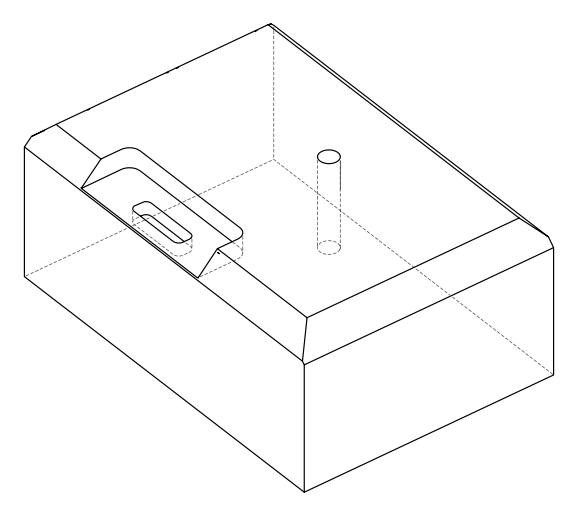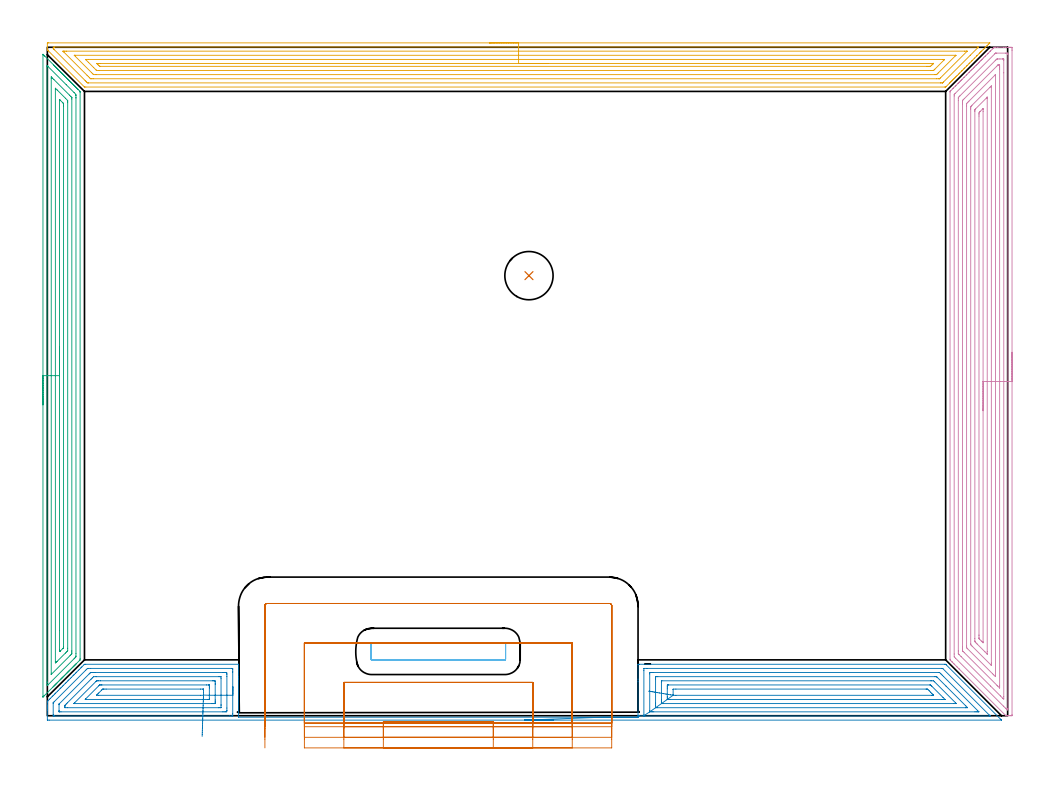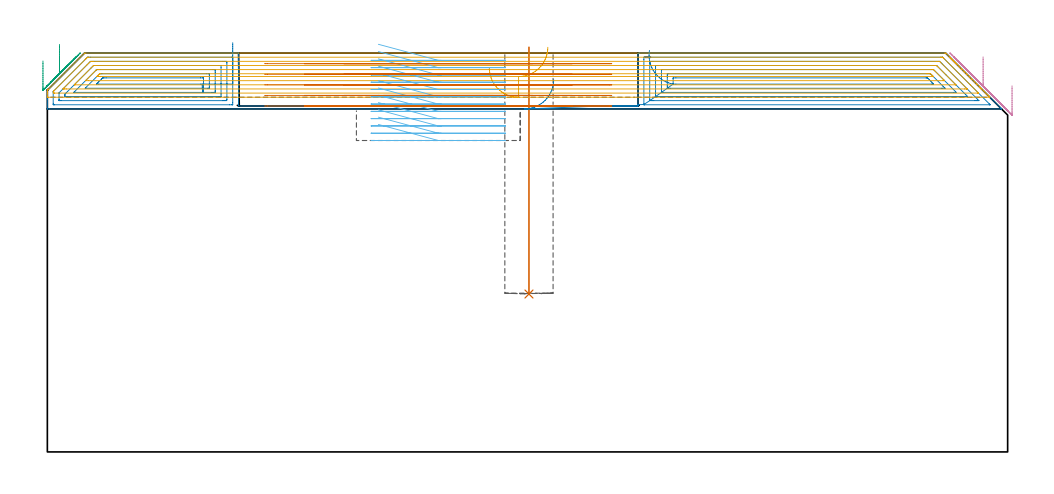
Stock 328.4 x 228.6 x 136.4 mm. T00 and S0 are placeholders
(PLAN: 7 operations, 3 tool changes, 60.9 min)
(1 INDEXABLE_INSERT_DRILL_BLIND_HOLE_FROM_SOLID | STEP1POCKET | NXT0302_004 | 0.34 min | 17553 mm3)
(2 AREA_MILL | FG_CHAMFER_SURFACE | UGT0205_001 | 11.82 min | 54085 mm3)
(3 AREA_MILL_1 | FG_CHAMFER_SURFACE_1 | UGT0205_001 | 8.54 min | 17227 mm3)
(4 AREA_MILL_2 | FG_CHAMFER_SURFACE_2 | UGT0205_001 | 14.05 min | 48790 mm3)
(5 AREA_MILL_3 | FG_CHAMFER_SURFACE_3 | UGT0205_001 | 15.09 min | 34737 mm3)
(6 MILL_RECTANGULAR_POCKET | POCKET_RECTANGULAR_STRAIGHT | NXT0201_013 | Follow Part, ap 2.5, ae 75% | 3.55 min | 25792 mm3)
(7 MILL_SLOT | SLOT_PARTIAL_RECTANGULAR | UGT0201_100 | Follow Part, ap 4.5, ae 75% | 7.52 min | 81689 mm3)
(TOOL NXT0302_004 | Index. Insert Drill 16.5mm [880-D1650L20-05] | D16.5 PA176 FL83 Z2)
(TOOL UGT0205_001 | Chamfer Mill 20 x 3 x 45 deg. | D20 FL50 Z2)
(TOOL NXT0201_013 | ENDMILL 10mm | D10 FL30 Z4)
(TOOL UGT0201_100 | End Mill 18 mm | D18 FL22 Z2)
(OP 1 INDEXABLE_INSERT_DRILL_BLIND_HOLE_FROM_SOLID)
G17 G21 G94 G90
T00 M6
G54
G17 G0 G90 X164.7 Y150.5 S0 M3
G43 Z146.4 H1
G94 G81 G98 Z54. F250. R138.4
G80
M5
M2
(OP 2 AREA_MILL)
G17 G21 G94 G90
T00 M6
G54
G17 G0 G90 X173.15 Y-1.5 S1061 M3
G43 Z146.4 H0
Z127.3
G94 G1 X173.112 Z126.428 F250.
X172.998 Z125.564
X172.809 Z124.712
X172.547 Z123.88
X172.213 Z123.074
X171.81 Z122.3
X171.342 Z121.564
X170.81 Z120.872
X170.221 Z120.229
X169.578 Z119.64
X168.886 Z119.108
X168.15 Z118.64
X167.376 Z118.237
X166.57 Z117.903
X165.738 Z117.641
X164.886 Z117.452
X164.022 Z117.338
X163.15 Z117.3
X0.614
X0.002 Y-1.497
X0.001 Y-1.496 Z117.301
X0. Y1.797 Z120.591
Y2.356 Z121.152
Y2.69 Z121.486
Y3.249 Z122.045
Y3.584 Z122.378
X0.001 Y4.59 Z123.389
X0.01 Y4.902 Z123.701
X0.029 Y4.924 Z123.722
X0.167 Y5.068 Z123.867
X0.766 Y5.668 Z124.463
X1.06 Y5.96 Z124.76
X1.659 Y6.561 Z125.356
X1.953 Y6.853 Z125.653
X2.552 Y7.454 Z126.25
X2.847 Y7.746 Z126.546
X3.446 Y8.348 Z127.143
X3.74 Y8.64 Z127.439
X4.339 Y9.241 Z128.036
X4.633 Y9.533 Z128.333
X5.232 Y10.134 Z128.93
X5.526 Y10.426 Z129.226
X6.125 Y11.028 Z129.823
X6.419 Y11.319 Z130.119
X7.019 Y11.921 Z130.716
X7.312 Y12.212 Z131.012
X7.912 Y12.814 Z131.609
X8.205 Y13.105 Z131.905
X8.805 Y13.707 Z132.503
X9.098 Y13.998 Z132.798
X9.698 Y14.601 Z133.396
X9.991 Y14.891 Z133.691
X10.592 Y15.494 Z134.289
X10.884 Y15.784 Z134.584
X11.485 Y16.387 Z135.182
X11.777 Y16.677 Z135.477
X12.558 Y17.458 Z136.256
X12.705 Y17.599 Z136.386
X13.117 Y17.6 Z136.4
X65.361
X65.39 Y17.595 Z136.391
X65.394 Y17.587 Z136.384
X65.4 Y17.49 Z136.289
Y13.33 Z132.129
Y12.516 Z131.31
X65.399 Y-0.232 Z118.563
X65.398 Y-0.264 Z118.533
X65.399 Y-0.267
X65.4 Y-0.5 Z118.3
X202.
X202.001 Y-0.243 Z118.557
Y-0.237 Z118.558
X202. Y11.623 Z130.416
Y12.512 Z131.312
Y17.43 Z136.23
X202.01 Y17.593 Z136.393
X202.444 Y17.6 Z136.4
X306.932
X307.206 Y17.594 Z136.392
X307.328 Y17.473 Z136.272
X307.37 Y17.43 Z136.229
X325.984 Y-1.183 Z117.616
X326.131 Y-1.329 Z117.467
X326.281 Y-1.484 Z117.314
X326.283 Y-1.494 Z117.304
X326.281 Y-1.499 Z117.299
X163.15 Y-1.5 Z117.3
X190.195 Y-0.5 Z118.3
X202.
Y-0.244 Z118.556
X202.001 Y-0.24 Z118.557
Y-0.238
X202. Y-0.212 Z118.583
Y-0.061 Z118.734
X202.335 Y-0.051 Z118.748
X202.338 Y-0.049 Z118.749
X202.339 Y-0.051
X204.003 Y0.01 Z118.81
X204. Y0.241 Z119.041
Y15.427 Z134.227
X204.004 Y16.09 Z134.89
X204.006 Y16.147 Z134.947
X204.009 Y16.171 Z134.971
X204.04 Y16.179 Z134.979
X204.137 Y16.183 Z134.983
X204.231 Y16.184 Z134.984
X205.028 Y16.186 Z134.986
X305.943 Y16.185 Z134.985
X306.039 Y16.184 Z134.984
X306.134 Y16.181 Z134.981
X306.158 Y16.179 Z134.979
X306.172 Y16.169 Z134.969
X306.203 Y16.144 Z134.944
X306.26 Y16.09 Z134.89
X322.114 Y0.235 Z119.035
X322.334 Y0.01 Z118.81
X322.406 Y-0.068 Z118.732
X322.41 Y-0.079 Z118.721
X322.37 Y-0.082 Z118.718
X322.306 Y-0.084 Z118.716
X322.21 Y-0.086 Z118.714
X322.114
X204.231
X204.134 Y-0.085 Z118.715
X204.071 Y-0.083 Z118.717
X204.022 Y-0.079 Z118.721
X204.009 Y-0.075 Z118.725
X204.007 Y-0.066 Z118.734
X204.003 Y0.01 Z118.81
X206.017 Y1.336 Z120.136
X206.001 Y1.797 Z120.597
X206. Y1.813 Z120.613
Y14.319 Z133.119
X206.017 Y14.764 Z133.564
X206.444 Y14.768 Z133.568
X206.91 Y14.771 Z133.571
X207.335
X304.912
X305.029 Y14.77 Z133.57
X305.087 Y14.767 Z133.567
X305.113 Y14.765 Z133.565
X305.146 Y14.746 Z133.546
X305.595 Y14.303 Z133.103
X306.039 Y13.862 Z132.662
X306.491 Y13.41 Z132.21
X318.103 Y1.797 Z120.597
X318.542 Y1.354 Z120.154
X318.553 Y1.335 Z120.135
X318.542 Y1.334 Z120.134
X318.115 Y1.33 Z120.13
X317.649 Y1.329 Z120.129
X317.224 Y1.328 Z120.128
X207.378 Y1.329 Z120.129
X206.91
X206.482 Y1.331 Z120.131
X206.017 Y1.336 Z120.136
X208.021 Y2.749 Z121.549
X208.01 Y2.789 Z121.589
X208.004 Y2.892 Z121.692
X208.001 Y3.584 Z122.384
X208. Y4.28 Z123.08
Y12.516 Z131.316
X208.004 Y13.208 Z132.008
X208.01 Y13.311 Z132.111
X208.021 Y13.351 Z132.151
X208.066 Y13.352 Z132.152
X208.276 Y13.355 Z132.155
X208.696 Y13.357 Z132.157
X208.748
X303.412
X303.832 Y13.354 Z132.154
X304.042 Y13.351 Z132.151
X304.09 Y13.349 Z132.149
X304.151 Y13.294 Z132.094
X304.253 Y13.197 Z131.997
X307.326 Y10.125 Z128.925
X314.076 Y3.375 Z122.175
X314.609 Y2.834 Z121.634
X314.666 Y2.773 Z121.573
X314.683 Y2.749 Z121.549
X314.65 Y2.748 Z121.548
X314.459 Y2.745 Z121.545
X314.076 Y2.743 Z121.543
X314.024
X208.696
X208.276 Y2.745 Z121.545
X208.021 Y2.749 Z121.549
X210.022 Y4.164 Z122.964
X210.01 Y4.189 Z122.989
X210.005 Y4.316 Z123.116
X210.003 Y4.477 Z123.277
X210. Y4.959 Z123.759
Y5.37 Z124.17
X210.001 Y11.623 Z130.423
X210.003 Y11.864 Z130.664
X210.007 Y11.924 Z130.724
X210.01 Y11.934 Z130.734
X210.019 Y11.937 Z130.737
X210.056 Y11.94 Z130.74
X210.163 Y11.942 Z130.742
X302.148
X302.467 Y11.94 Z130.74
X303.047 Y11.936 Z130.736
X303.36 Y11.642 Z130.442
X303.379 Y11.623 Z130.423
X310.524 Y4.477 Z123.277
X310.817 Y4.164 Z122.964
X310.504 Y4.161 Z122.961
X309.93 Y4.158 Z122.958
X210.482 Y4.157 Z122.957
X210.162 Y4.159 Z122.959
X210.022 Y4.164 Z122.964
X212.012 Y5.578 Z124.378
X212.008 Y5.594 Z124.394
X212.002 Y5.636 Z124.436
X212. Y6.263 Z125.063
Y6.532 Z125.332
Y9.211 Z128.011
X212.001 Y9.837 Z128.637
X212.002 Y10.103 Z128.903
X212.01 Y10.373 Z129.173
X212.018 Y10.522 Z129.322
X212.095 Y10.524 Z129.324
X212.268 Y10.527 Z129.327
X212.469 Y10.528 Z129.328
X301.775 Y10.529 Z129.329
X301.948 Y10.527 Z129.327
X301.99 Y10.525 Z129.325
X302.008 Y10.522 Z129.322
X302.044 Y10.496 Z129.296
X302.213 Y10.333 Z129.133
X302.467 Y10.085 Z128.885
X306.289 Y6.263 Z125.063
X306.932 Y5.618 Z124.418
X306.959 Y5.586 Z124.386
X306.964 Y5.578 Z124.378
X306.932 Y5.577 Z124.377
X306.729 Y5.573 Z124.373
X306.039 Y5.571 Z124.371
X305.838
X212.96
X212.268 Y5.573 Z124.373
X212.063 Y5.575 Z124.375
X212.012 Y5.578 Z124.378
X214.01 Y7. Z125.8
X214.003 Y7.103 Z125.903
X214.001 Y7.157 Z125.957
Y8.943 Z127.743
X214.002 Y8.996 Z127.796
X214.01 Y9.051 Z127.851
X214.02 Y9.108 Z127.908
X214.947 Y9.114 Z127.914
X300.51
X300.681 Y9.113 Z127.913
X300.852 Y9.11 Z127.91
X300.962 Y9.108 Z127.908
X301.032 Y9.058 Z127.858
X301.153 Y8.943 Z127.743
X301.574 Y8.528 Z127.328
X302.053 Y8.05 Z126.85
X302.467 Y7.635 Z126.435
X302.939 Y7.157 Z125.957
X303.088 Y7.003 Z125.803
X302.809 Y6.992 Z125.792
X302.636 Y6.987 Z125.787
X302.467 Y6.986 Z125.786
X214.947
X214.221 Y6.989 Z125.789
X214.054 Y6.992 Z125.792
X214.01 Y7. Z125.8
X213.168 Y7.142 Z125.981
X212.345 Y7.281 Z126.235
X211.548 Y7.416 Z126.561
X210.781 Y7.545 Z126.957
X210.051 Y7.669 Z127.419
X209.364 Y7.785 Z127.943
X208.724 Y7.893 Z128.526
X208.137 Y7.992 Z129.164
X207.607 Y8.082 Z129.851
X207.138 Y8.161 Z130.582
X206.734 Y8.229 Z131.352
X206.397 Y8.286 Z132.155
X206.131 Y8.331 Z132.985
X205.936 Y8.364 Z133.835
X205.816 Y8.384 Z134.698
X205.77 Y8.392 Z135.57
X205.8 Y8.387 Z136.441
X205.904 Y8.37 Z137.307
G0 Z146.4
X63.4 Y7.
Z139.942
G1 Y7.59 Z139.299
Y8.121 Z138.607
Y8.589 Z137.871
Y8.992 Z137.097
Y9.326 Z136.291
Y9.588 Z135.459
Y9.777 Z134.608
Y9.891 Z133.743
Y9.929 Z132.871
Y9.891 Z132.
Y9.777 Z131.135
Y9.588 Z130.283
Y9.326 Z129.451
Y8.992 Z128.645
Y8.589 Z127.871
Y8.121 Z127.135
Y7.59 Z126.443
Y7. Z125.8
X63.399 Y0.632 Z119.432
X63.392 Y0.01 Z118.81
X63.39 Y-0.056 Z118.744
X63.377 Y-0.079 Z118.721
X63.32 Y-0.082 Z118.718
X63.223 Y-0.085 Z118.715
X63.128
X62.331 Y-0.086 Z118.714
X2.4 Y-0.085 Z118.715
X2.304 Y-0.084 Z118.716
X2.112 Y-0.079 Z118.721
X2.009 Y-0.075 Z118.725
X2.006 Y-0.046 Z118.754
X2.004 Y0.01 Z118.81
X2. Y0.41 Z119.21
X2.001 Y4.23 Z123.03
X2.003 Y4.354 Z123.154
X2.006 Y4.415 Z123.215
X2.01 Y4.444 Z123.244
X2.038 Y4.477 Z123.277
X2.215 Y4.662 Z123.462
X2.4 Y4.85 Z123.65
X13.117 Y15.567 Z134.367
X13.379 Y15.827 Z134.627
X13.646 Y16.09 Z134.89
X13.72 Y16.159 Z134.959
X13.757 Y16.179 Z134.979
X13.818 Y16.182 Z134.982
X13.915 Y16.185 Z134.985
X14.01
X14.807 Y16.186 Z134.986
X63.032 Y16.185 Z134.985
X63.128 Y16.184 Z134.984
X63.224 Y16.181 Z134.981
X63.39 Y16.174 Z134.974
X63.393 Y16.09 Z134.89
X63.398 Y15.819 Z134.619
X63.4 Y15.196 Z133.996
Y14.924 Z133.724
Y7. Z125.8
X61.4
Y2.632 Z121.432
X61.397 Y1.797 Z120.597
X61.395 Y1.744 Z120.544
X61.342 Y1.336 Z120.136
X60.914 Y1.332 Z120.132
X60.449 Y1.329 Z120.129
X60.024
X4.654
X4.186 Y1.331 Z120.131
X4.031 Y1.334 Z120.134
X4.013 Y1.335 Z120.135
X4.008 Y1.388 Z120.188
X4.003 Y1.487 Z120.287
X4.001 Y1.611 Z120.411
X4. Y1.797 Z120.597
X4.001 Y3.768 Z122.568
X4.009 Y3.955 Z122.755
X4.012 Y4.001 Z122.801
X4.027 Y4.02 Z122.82
X4.068 Y4.065 Z122.865
X4.186 Y4.187 Z122.987
X14.303 Y14.303 Z133.103
X14.606 Y14.6 Z133.4
X14.71 Y14.699 Z133.499
X14.79 Y14.765 Z133.565
X14.903 Y14.766 Z133.566
X15.329 Y14.77 Z133.57
X15.796 Y14.771 Z133.571
X16.221
X59.98
X60.449
X60.876 Y14.769 Z133.569
X61.342 Y14.764 Z133.564
X61.393 Y14.303 Z133.103
X61.398 Y14.247 Z133.047
X61.4 Y13.41 Z132.21
Y7. Z125.8
X59.4
Y3.739 Z122.539
X59.399 Y3.584 Z122.384
X59.394 Y2.851 Z121.651
X59.388 Y2.75 Z121.55
X59.293 Y2.747 Z121.547
X59.083 Y2.745 Z121.545
X58.662 Y2.743 Z121.543
X58.61
X6.813
X6.024 Y2.75 Z121.55
X6.01 Y2.752 Z121.552
X6.007 Y2.772 Z121.572
X6.003 Y2.824 Z121.624
X6.001 Y2.929 Z121.729
X6.003 Y3.138 Z121.938
X6.008 Y3.547 Z122.347
X6.041 Y3.584 Z122.384
X6.45 Y3.999 Z122.799
X6.865 Y4.417 Z123.217
X6.895 Y4.447 Z123.247
X14.965 Y12.516 Z131.316
X15.382 Y12.93 Z131.73
X15.796 Y13.34 Z132.14
X15.854 Y13.351 Z132.151
X16.689 Y13.357 Z132.157
X16.741
X58.715
X59.102 Y13.355 Z132.155
X59.295 Y13.353 Z132.153
X59.383 Y13.35 Z132.15
X59.39 Y13.286 Z132.086
X59.399 Y12.673 Z131.473
X59.4 Y7. Z125.8
X57.4
Y5.37 Z124.17
X57.399 Y4.847 Z123.647
X57.395 Y4.477 Z123.277
X57.39 Y4.216 Z123.016
X57.379 Y4.164 Z122.964
X57.303 Y4.161 Z122.961
X57.195 Y4.158 Z122.958
X56.876 Y4.157 Z122.957
X56.303
X9.225
X9.133 Y4.158 Z122.958
X9.079 Y4.161 Z122.961
X9.075 Y4.162 Z122.962
X9.081 Y4.171 Z122.971
X9.125 Y4.221 Z123.021
X9.291 Y4.392 Z123.192
X9.375 Y4.477 Z123.277
X16.605 Y11.707 Z130.507
X16.689 Y11.788 Z130.588
X16.839 Y11.929 Z130.729
X16.976 Y11.936 Z130.736
X17.265 Y11.94 Z130.74
X17.582 Y11.942 Z130.742
X18.155 Y11.943 Z130.743
X56.557 Y11.942 Z130.742
X56.876 Y11.94 Z130.74
X57.196 Y11.936 Z130.736
X57.39 Y11.931 Z130.731
X57.394 Y11.798 Z130.598
X57.397 Y11.623 Z130.423
X57.4 Y11.1 Z129.9
Y10.73 Z129.53
Y7. Z125.8
X55.4
X55.398 Y5.956 Z124.756
X55.39 Y5.644 Z124.444
X55.384 Y5.578 Z124.378
X55.349 Y5.576 Z124.376
X55.263 Y5.573 Z124.373
X55.09 Y5.572 Z124.372
X54.889 Y5.571 Z124.371
X13.117 Y5.572 Z124.372
X13.058
X12.992 Y5.575 Z124.375
X12.947 Y5.577 Z124.377
X12.975 Y5.615 Z124.415
X13.043 Y5.694 Z124.494
X13.058 Y5.709 Z124.509
X17.582 Y10.233 Z129.033
X17.834 Y10.477 Z129.277
X17.878 Y10.518 Z129.318
X17.957 Y10.522 Z129.322
X18.129 Y10.525 Z129.325
X18.475 Y10.528 Z129.328
X18.676 Y10.529 Z129.329
X54.398
X55.09 Y10.527 Z129.327
X55.295 Y10.525 Z129.325
X55.379 Y10.522 Z129.322
X55.39 Y10.495 Z129.295
X55.396 Y10.424 Z129.224
X55.399 Y9.837 Z128.637
X55.4 Y9.527 Z128.327
Y7. Z125.8
X53.393 Y7.068 Z125.868
X53.381 Y6.992 Z125.792
X52.411 Y6.986 Z125.786
X17.582
X16.856 Y6.99 Z125.79
X16.845 Y6.992 Z125.792
X16.827 Y7.018 Z125.818
X16.961 Y7.157 Z125.957
X17.269 Y7.47 Z126.27
X17.582 Y7.785 Z126.585
X18.475 Y8.678 Z127.478
X18.608 Y8.81 Z127.61
X18.743 Y8.943 Z127.743
X18.871 Y9.066 Z127.866
X18.917 Y9.107 Z127.907
X19.026 Y9.11 Z127.91
X19.198 Y9.113 Z127.913
X19.368 Y9.114 Z127.914
X20.09 Y9.115 Z127.915
X52.411
X53.135 Y9.113 Z127.913
X53.304 Y9.11 Z127.91
X53.359 Y9.108 Z127.908
X53.39 Y9.098 Z127.898
X53.394 Y9.039 Z127.839
X53.398 Y8.943 Z127.743
X53.4 Y8.848 Z127.648
Y7.954 Z126.754
X53.396 Y7.157 Z125.957
X53.393 Y7.068 Z125.868
X53.373 Y6.425 Z125.278
X53.35 Y5.733 Z124.747
X53.327 Y4.997 Z124.279
X53.302 Y4.224 Z123.876
X53.276 Y3.418 Z123.543
X53.249 Y2.586 Z123.28
X53.222 Y1.735 Z123.092
X53.194 Y0.87 Z122.978
X53.166 Y-0.001 Z122.94
X53.138 Y-0.872 Z122.979
X53.11 Y-1.736 Z123.093
X53.083 Y-2.587 Z123.282
X53.056 Y-3.419 Z123.544
X53.03 Y-4.224 Z123.878
X53.006 Y-4.998 Z124.281
X52.982 Y-5.733 Z124.75
X52.96 Y-6.425 Z125.282
X52.939 Y-7.067 Z125.871
G0 Z146.4
M5
M2
(OP 3 AREA_MILL_1)
G17 G21 G94 G90
T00 M6
G54
G17 G0 G90 X-1.5 Y106.3 S1061 M3
G43 Z146.4 H0
Z133.7
G94 G1 Y106.338 Z132.828 F250.
Y106.452 Z131.964
Y106.641 Z131.112
Y106.903 Z130.28
Y107.237 Z129.474
Y107.64 Z128.7
Y108.108 Z127.964
Y108.64 Z127.272
Y109.229 Z126.629
Y109.872 Z126.04
Y110.564 Z125.509
Y111.3 Z125.04
Y112.074 Z124.637
Y112.88 Z124.303
Y113.712 Z124.041
Y114.563 Z123.852
Y115.428 Z123.738
Y116.3 Z123.7
Y225.977
X-1.498 Y226.192 Z123.699
X-1.497 Y226.194 Z123.7
X-1.491 Y226.192 Z123.706
X-1.038 Y225.739 Z124.161
X-0.933 Y225.634 Z124.265
X-0.897 Y225.598 Z124.302
X2.033 Y222.669 Z127.23
X2.077 Y222.624 Z127.276
X2.284 Y222.416 Z127.483
X2.329 Y222.372 Z127.526
X2.374 Y222.326 Z127.573
X2.58 Y222.121 Z127.779
X2.626 Y222.076 Z127.823
X2.672 Y222.029 Z127.871
X2.876 Y221.825 Z128.075
X2.922 Y221.779 Z128.119
X2.969 Y221.731 Z128.168
X3.171 Y221.529 Z128.37
X3.219 Y221.482 Z128.416
X3.267 Y221.434 Z128.466
X3.467 Y221.233 Z128.666
X3.515 Y221.186 Z128.712
X3.564 Y221.136 Z128.763
X3.763 Y220.938 Z128.962
X3.812 Y220.889 Z129.009
X3.861 Y220.839 Z129.06
X4.059 Y220.642 Z129.258
X4.109 Y220.593 Z129.306
X4.159 Y220.542 Z129.358
X4.354 Y220.346 Z129.553
X4.405 Y220.296 Z129.602
X4.456 Y220.244 Z129.655
X4.65 Y220.05 Z129.849
X4.702 Y220. Z129.899
X4.754 Y219.947 Z129.953
X4.946 Y219.755 Z130.145
X4.998 Y219.703 Z130.195
X5.051 Y219.649 Z130.25
X5.241 Y219.459 Z130.44
X5.295 Y219.407 Z130.492
X5.349 Y219.352 Z130.547
X5.537 Y219.163 Z130.736
X5.591 Y219.11 Z130.788
X5.646 Y219.055 Z130.845
X5.833 Y218.868 Z131.032
X5.888 Y218.814 Z131.085
X5.943 Y218.757 Z131.142
X6.129 Y218.572 Z131.328
X6.185 Y218.517 Z131.381
X6.241 Y218.46 Z131.44
X6.424 Y218.276 Z131.623
X6.481 Y218.22 Z131.678
X6.538 Y218.162 Z131.737
X6.72 Y217.98 Z131.919
X6.778 Y217.924 Z131.974
X6.836 Y217.865 Z132.035
X7.016 Y217.685 Z132.215
X7.074 Y217.627 Z132.271
X7.133 Y217.568 Z132.332
X7.312 Y217.389 Z132.511
X7.371 Y217.331 Z132.567
X7.43 Y217.27 Z132.629
X7.607 Y217.093 Z132.806
X7.667 Y217.034 Z132.864
X7.728 Y216.973 Z132.927
X7.903 Y216.798 Z133.102
X7.964 Y216.738 Z133.161
X8.025 Y216.675 Z133.224
X8.199 Y216.502 Z133.398
X8.26 Y216.441 Z133.457
X8.323 Y216.378 Z133.522
X8.494 Y216.206 Z133.693
X8.557 Y216.145 Z133.754
X8.62 Y216.081 Z133.819
X8.79 Y215.91 Z133.989
X8.854 Y215.848 Z134.05
X8.917 Y215.783 Z134.116
X9.086 Y215.615 Z134.285
X9.15 Y215.551 Z134.347
X9.215 Y215.486 Z134.414
X9.382 Y215.319 Z134.581
X9.447 Y215.255 Z134.643
X9.512 Y215.188 Z134.711
X9.677 Y215.023 Z134.876
X9.743 Y214.958 Z134.94
X9.81 Y214.891 Z135.009
X9.973 Y214.727 Z135.172
X10.04 Y214.662 Z135.236
X10.107 Y214.593 Z135.306
X10.269 Y214.432 Z135.468
X10.336 Y214.365 Z135.533
X10.404 Y214.296 Z135.604
X10.565 Y214.136 Z135.764
X10.633 Y214.069 Z135.829
X11.128 Y213.572 Z136.327
X11.194 Y213.504 Z136.392
X11.2 Y213.106 Z136.4
Y19.494
X11.194 Y19.096 Z136.392
X11.128 Y19.028 Z136.327
X11.078 Y18.977 Z136.276
X9.81 Y17.709 Z135.009
X9.743 Y17.642 Z134.94
X9.677 Y17.577 Z134.877
X9.512 Y17.412 Z134.711
X9.447 Y17.345 Z134.643
X9.382 Y17.281 Z134.581
X9.215 Y17.114 Z134.414
X9.15 Y17.049 Z134.347
X9.086 Y16.986 Z134.285
X8.917 Y16.817 Z134.116
X8.854 Y16.752 Z134.05
X8.79 Y16.69 Z133.989
X8.62 Y16.519 Z133.819
X8.557 Y16.455 Z133.754
X8.495 Y16.394 Z133.694
X8.323 Y16.222 Z133.522
X8.26 Y16.159 Z133.457
X8.199 Y16.098 Z133.398
X8.025 Y15.925 Z133.224
X7.964 Y15.862 Z133.161
X7.903 Y15.803 Z133.102
X7.728 Y15.627 Z132.927
X7.667 Y15.566 Z132.864
X7.607 Y15.507 Z132.806
X7.43 Y15.33 Z132.629
X7.371 Y15.269 Z132.567
X7.312 Y15.211 Z132.511
X7.133 Y15.032 Z132.332
X7.074 Y14.973 Z132.271
X7.016 Y14.915 Z132.215
X6.835 Y14.735 Z132.034
X6.778 Y14.676 Z131.974
X6.72 Y14.62 Z131.919
X6.538 Y14.438 Z131.737
X6.481 Y14.38 Z131.678
X6.424 Y14.324 Z131.623
X6.241 Y14.14 Z131.44
X6.185 Y14.083 Z131.381
X6.129 Y14.028 Z131.328
X5.943 Y13.843 Z131.142
X5.888 Y13.786 Z131.085
X5.833 Y13.732 Z131.032
X5.646 Y13.545 Z130.845
X5.591 Y13.49 Z130.788
X5.537 Y13.437 Z130.736
X5.348 Y13.248 Z130.547
X5.295 Y13.193 Z130.492
X5.242 Y13.141 Z130.44
X5.051 Y12.951 Z130.25
X4.998 Y12.897 Z130.195
X4.946 Y12.845 Z130.145
X4.754 Y12.653 Z129.953
X4.702 Y12.6 Z129.899
X4.65 Y12.55 Z129.849
X4.456 Y12.356 Z129.655
X4.405 Y12.304 Z129.602
X4.354 Y12.254 Z129.553
X4.159 Y12.058 Z129.358
X4.109 Y12.007 Z129.306
X4.059 Y11.958 Z129.258
X3.861 Y11.761 Z129.06
X3.812 Y11.711 Z129.009
X3.763 Y11.662 Z128.962
X3.564 Y11.463 Z128.763
X3.515 Y11.414 Z128.712
X3.467 Y11.367 Z128.666
X3.267 Y11.166 Z128.466
X3.219 Y11.118 Z128.416
X3.171 Y11.071 Z128.37
X2.969 Y10.869 Z128.168
X2.922 Y10.821 Z128.119
X2.876 Y10.775 Z128.075
X2.672 Y10.571 Z127.871
X2.626 Y10.524 Z127.823
X2.58 Y10.479 Z127.779
X2.374 Y10.274 Z127.573
X2.329 Y10.228 Z127.526
X2.284 Y10.184 Z127.483
X2.077 Y9.976 Z127.276
X2.033 Y9.931 Z127.23
X1.989 Y9.888 Z127.187
X1.78 Y9.679 Z126.979
X-0.933 Y6.966 Z124.265
X-1.039 Y6.861 Z124.161
X-1.195 Y6.705 Z124.005
X-1.378 Y6.521 Z123.82
X-1.492 Y6.408 Z123.705
X-1.497 Y6.406 Z123.7
X-1.499 Y6.408 Z123.698
X-1.5 Y6.623 Z123.7
Y116.3
X-0.086 Z125.114
Y222.071
X-0.085 Y222.114 Z125.115
X-0.081 Y222.198 Z125.119
X-0.075 Y222.314 Z125.125
X-0.043 Y222.286 Z125.157
X0.22 Y222.029 Z125.42
X6.467 Y215.783 Z131.667
X9.142 Y213.106 Z134.342
X9.743 Y212.495 Z134.943
X9.779 Y212.214 Z134.979
X9.782 Y212.175 Z134.982
X9.786 Y211.322 Z134.986
Y211.279
Y21.236
X9.782 Y20.386 Z134.982
X9.78 Y20.349 Z134.98
X9.743 Y20.105 Z134.943
X9.441 Y19.796 Z134.641
X9.143 Y19.494 Z134.343
X0.221 Y10.571 Z125.421
X0.086 Y10.441 Z125.286
X-0.043 Y10.318 Z125.157
X-0.079 Y10.571 Z125.121
X-0.082 Y10.61 Z125.118
X-0.086 Y11.463 Z125.114
Y11.506
Y116.3
X1.328 Z126.528
X1.329 Y217.976 Z126.529
X1.331 Y218.46 Z126.531
X1.338 Z126.538
X1.736 Y218.064 Z126.936
X2.233 Y217.568 Z127.433
X7.587 Y212.214 Z132.787
X7.964 Y211.835 Z133.164
X8.219 Y211.575 Z133.419
X8.345 Y211.444 Z133.545
X8.365 Y211.412 Z133.565
X8.367 Y211.38 Z133.567
X8.369 Y211.322 Z133.569
X8.371 Y210.914 Z133.571
Y22.17
X8.37 Y21.763 Z133.57
X8.366 Y21.278 Z133.566
X8.364 Y21.181 Z133.564
X8.303 Y21.113 Z133.503
X8.219 Y21.023 Z133.419
X7.964 Y20.764 Z133.164
X7.776 Y20.575 Z132.976
X1.34 Y14.14 Z126.54
X1.337 Z126.537
X1.334 Z126.534
X1.332 Y14.153 Z126.532
X1.329 Y14.548 Z126.529
X1.328 Y116.3 Z126.528
X2.743 Z127.943
Y214.321
X2.745 Y214.482 Z127.945
X2.747 Y214.562 Z127.947
X2.749 Y214.587 Z127.949
X2.77 Y214.569 Z127.97
X3.352 Y213.999 Z128.552
X6.185 Y211.166 Z131.385
X6.912 Y210.43 Z132.112
X6.95 Y210.377 Z132.15
X6.953 Y210.332 Z132.153
X6.955 Y210.236 Z132.155
X6.957 Y210.042 Z132.157
Y209.655
Y23.062
X6.953 Y22.291 Z132.153
X6.95 Y22.231 Z132.15
X6.946 Y22.207 Z132.146
X6.916 Y22.17 Z132.116
X6.552 Y21.802 Z131.752
X6.185 Y21.433 Z131.385
X3.352 Y18.601 Z128.552
X3.151 Y18.405 Z128.351
X2.983 Y18.243 Z128.183
X2.749 Y18.044 Z127.949
X2.744 Y18.483 Z127.944
X2.743 Y18.601 Z127.943
Y116.3
X4.157 Z129.357
Y210.43
X4.158 Y210.677 Z129.358
X4.16 Y210.713 Z129.36
X4.161 Y210.721 Z129.361
X4.202 Y210.688 Z129.402
X4.337 Y210.562 Z129.537
X4.405 Y210.497 Z129.605
X5.364 Y209.538 Z130.564
X5.432 Y209.463 Z130.632
X5.536 Y209.346 Z130.736
X5.539 Y209.293 Z130.739
X5.542 Y208.645 Z130.742
X5.543 Y208.396 Z130.743
Y23.706
X5.542 Y23.384 Z130.742
X5.539 Y23.304 Z130.739
X5.536 Y23.267 Z130.736
X5.523 Y23.234 Z130.723
X5.364 Y23.062 Z130.564
X5.329 Y23.028 Z130.529
X4.472 Y22.17 Z129.672
X4.437 Y22.138 Z129.637
X4.405 Y22.111 Z129.605
X4.164 Y21.938 Z129.364
X4.16 Y22.17 Z129.36
X4.158 Y22.418 Z129.358
X4.157 Y29.123 Z129.357
Y116.3
Y117.172 Z129.395
Y118.036 Z129.509
Y118.888 Z129.698
Y119.72 Z129.96
Y120.526 Z130.294
Y121.3 Z130.697
Y122.036 Z131.165
Y122.728 Z131.696
Y123.371 Z132.286
Y123.96 Z132.929
Y124.491 Z133.621
Y124.96 Z134.357
Y125.363 Z135.131
Y125.697 Z135.937
Y125.959 Z136.769
Y126.148 Z137.62
Y126.262 Z138.485
Y126.3 Z139.357
G0 Z146.4
M5
M2
(OP 4 AREA_MILL_2)
G17 G21 G94 G90
T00 M6
G54
G17 G0 G90 X329.9 Y124.3 S1061 M3
G43 Z146.4 H0
Z125.2
G94 G1 Y124.262 Z124.328 F250.
Y124.148 Z123.464
Y123.959 Z122.612
Y123.697 Z121.78
Y123.363 Z120.974
Y122.96 Z120.2
Y122.492 Z119.464
Y121.96 Z118.772
Y121.371 Z118.129
Y120.728 Z117.54
Y120.036 Z117.008
Y119.3 Z116.54
Y118.526 Z116.137
Y117.72 Z115.803
Y116.888 Z115.541
Y116.036 Z115.352
Y115.172 Z115.238
Y114.3 Z115.2
Y0.365
X329.896 Y0.15 Z115.204
X329.891 Y0.002 Z115.205
X329.739 Y0. Z115.358
X329.442 Z115.653
X328.847 Z116.252
X328.273 Z116.826
X328.016 Z117.079
X327.893 Y0.001 Z117.202
X327.79 Y0.01 Z117.306
X327.755 Y0.044 Z117.342
X327.678 Y0.121 Z117.42
X311.969 Y15.831 Z133.131
X311.804 Y15.995 Z133.293
X311.745 Y16.054 Z133.353
X311.116 Y16.684 Z133.984
X310.922 Y16.877 Z134.175
X310.262 Y17.538 Z134.838
X310.04 Y17.758 Z135.056
X309.409 Y18.391 Z135.691
X309.368 Y18.432 Z135.732
X308.903 Y18.896 Z136.196
X308.704 Y19.094 Z136.389
X308.7 Y19.324 Z136.4
Y213.295
X308.696 Y213.487 Z136.396
X308.709 Y213.512 Z136.384
X308.935 Y213.735 Z136.165
X308.944 Y213.744 Z136.156
X309.599 Y214.4 Z135.497
X309.798 Y214.598 Z135.302
X309.827 Y214.627 Z135.273
X310.481 Y215.282 Z134.616
X310.651 Y215.451 Z134.448
X310.719 Y215.519 Z134.381
X311.363 Y216.164 Z133.734
X311.505 Y216.305 Z133.595
X311.61 Y216.41 Z133.489
X311.804 Y216.605 Z133.294
X311.906 Y216.708 Z133.191
X312.245 Y217.046 Z132.853
X312.359 Y217.159 Z132.741
X312.502 Y217.302 Z132.598
X312.686 Y217.487 Z132.412
X312.798 Y217.599 Z132.299
X313.394 Y218.194 Z131.706
X313.568 Y218.369 Z131.53
X314.285 Y219.086 Z130.814
X314.449 Y219.251 Z130.648
X315.177 Y219.978 Z129.922
X315.331 Y220.133 Z129.765
X315.772 Y220.572 Z129.328
X316.069 Y220.869 Z129.03
X316.213 Y221.015 Z128.883
X316.626 Y221.426 Z128.474
X316.654 Y221.454 Z128.446
X316.961 Y221.761 Z128.138
X317.095 Y221.897 Z128.001
X317.48 Y222.28 Z127.62
X317.596 Y222.396 Z127.504
X317.852 Y222.653 Z127.246
X317.977 Y222.779 Z127.119
X318.334 Y223.134 Z126.766
X318.508 Y223.308 Z126.592
X318.744 Y223.545 Z126.354
X318.859 Y223.661 Z126.237
X319.187 Y223.988 Z125.912
X319.42 Y224.22 Z125.68
X319.636 Y224.437 Z125.462
X319.741 Y224.543 Z125.355
X320.182 Y224.982 Z124.917
X320.623 Y225.425 Z124.473
X320.825 Y225.626 Z124.274
X320.895 Y225.695 Z124.205
X321.505 Y226.307 Z123.591
X321.748 Y226.548 Z123.352
X322.387 Y227.188 Z122.71
X322.601 Y227.401 Z122.499
X323.269 Y228.07 Z121.828
X323.455 Y228.255 Z121.645
X323.501 Y228.301 Z121.599
X323.8 Y228.6 Z121.298
X324.151 Z120.949
X325.032 Z120.062
X327.094 Z118.004
X327.678 Z117.416
X328.268 Z116.827
X328.56 Z116.535
X329.15 Z115.946
X329.442 Y228.597 Z115.654
X329.891 Y228.591 Z115.205
X329.895 Y228.461 Z115.203
X329.899 Y228.004 Z115.201
X329.9 Y227.541 Z115.2
Y114.3
X328.486 Z116.614
X328.485 Y2.456 Z116.615
X328.484 Y2.38 Z116.616
X328.479 Y2.03 Z116.621
X328.34 Y2.01 Z116.76
X328.272 Z116.828
X328.146 Y2.116 Z116.954
X327.872 Y2.38 Z117.228
X327.678 Y2.572 Z117.422
X326.978 Y3.272 Z118.122
X310.576 Y19.674 Z134.524
X310.121 Y20.133 Z134.979
X310.114 Y21.107 Z134.986
X310.115 Y211.951 Z134.985
X310.12 Y212.359 Z134.98
X310.121 Y212.457 Z134.979
X310.174 Y212.515 Z134.926
X310.267 Y212.613 Z134.833
X310.493 Y212.843 Z134.607
X324.011 Y226.361 Z121.089
X324.151 Y226.498 Z120.949
X324.22 Y226.563 Z120.88
X324.248 Y226.587 Z120.852
X324.278 Y226.59 Z120.822
X324.404 Y226.596 Z120.696
X324.657 Y226.599 Z120.443
X327.678 Z117.422
X328.187 Y226.597 Z116.913
X328.386 Y226.59 Z116.714
X328.479 Y226.584 Z116.621
X328.484 Y226.297 Z116.616
X328.485 Y226.22 Z116.615
X328.486 Y114.3 Z116.614
X327.072 Z118.028
X327.071 Y6.561 Z118.029
X327.067 Y5.947 Z118.033
X327.065 Y5.676 Z118.035
X326.796 Y5.908 Z118.304
X326.754 Y5.947 Z118.346
X325.914 Y6.785 Z119.186
X322.557 Y10.142 Z122.543
X312.484 Y20.216 Z132.616
X311.804 Y20.898 Z133.296
X311.6 Y21.107 Z133.5
X311.535 Y21.182 Z133.565
X311.533 Y21.247 Z133.567
X311.53 Y21.384 Z133.57
X311.529 Y21.999 Z133.571
X311.528 Y22.278 Z133.572
X311.529 Y210.446 Z133.571
X311.531 Y211.06 Z133.569
X311.533 Y211.333 Z133.567
X311.536 Y211.425 Z133.564
X311.593 Y211.485 Z133.507
X311.804 Y211.703 Z133.296
X311.927 Y211.827 Z133.173
X312.051 Y211.951 Z133.049
X324.151 Y224.051 Z120.949
X324.343 Y224.242 Z120.757
X324.542 Y224.437 Z120.558
X324.711 Y224.59 Z120.389
X324.874 Y224.597 Z120.226
X325.032 Y224.599 Z120.068
X325.753 Y224.6 Z119.347
X326.635 Z118.465
X326.796 Y224.598 Z118.304
X326.958 Y224.594 Z118.142
X327.059 Y224.59 Z118.041
X327.064 Y224.528 Z118.036
X327.067 Y224.437 Z118.033
X327.07 Y224.159 Z118.03
X327.072 Y219.861 Z118.028
Y114.3
X325.657 Z119.443
Y10.406
X325.654 Y9.777 Z119.446
X325.65 Y9.514 Z119.45
X325.648 Y9.512 Z119.452
X325.638 Y9.514 Z119.462
X325.032 Y10.117 Z120.068
X324.743 Y10.406 Z120.357
X313.568 Y21.581 Z131.532
X313.151 Y21.999 Z131.949
X313.011 Y22.146 Z132.089
X312.962 Y22.199 Z132.138
X312.95 Y22.239 Z132.15
X312.948 Y22.316 Z132.152
X312.944 Y22.63 Z132.156
X312.943 Y22.891 Z132.157
Y23.523
Y209.276
X312.944 Y209.907 Z132.156
X312.947 Y210.168 Z132.153
X312.95 Y210.325 Z132.15
X312.957 Y210.396 Z132.143
X313.005 Y210.448 Z132.095
X313.146 Y210.594 Z131.954
X313.568 Y211.019 Z131.532
X324.673 Y222.124 Z120.427
X325.032 Y222.481 Z120.068
X325.12 Y222.564 Z119.98
X325.142 Y222.581 Z119.958
X325.18 Y222.59 Z119.92
X325.273 Y222.593 Z119.827
X325.461 Y222.594 Z119.639
X325.642 Y222.59 Z119.458
X325.65 Y222.478 Z119.45
X325.655 Y222.023 Z119.445
X325.657 Y221.761 Z119.443
Y221.129
Y114.3
X324.243 Z120.857
Y13.786
X324.242 Y13.598 Z120.858
X324.24 Y13.474 Z120.86
X324.236 Y13.378 Z120.864
X324.234 Y13.374 Z120.866
X324.227 Y13.379 Z120.873
X324.151 Y13.45 Z120.949
X323.625 Y13.973 Z121.475
X323.269 Y14.329 Z121.831
X314.709 Y22.891 Z130.391
X314.449 Y23.156 Z130.651
X314.378 Y23.232 Z130.722
X314.364 Y23.502 Z130.736
X314.359 Y23.689 Z130.741
X314.357 Y23.783 Z130.743
Y208.477
X314.364 Y209.276 Z130.736
X314.368 Y209.358 Z130.732
X314.449 Y209.443 Z130.651
X314.807 Y209.806 Z130.293
X315.166 Y210.168 Z129.934
X324.118 Y219.119 Z120.982
X324.151 Y219.151 Z120.949
X324.185 Y219.181 Z120.915
X324.236 Y219.223 Z120.864
X324.239 Y219.179 Z120.861
X324.242 Y219.086 Z120.858
X324.243 Y218.993 Z120.857
Y114.3
X322.829 Z122.271
Y17.985
X322.827 Y17.54 Z122.273
X322.824 Y17.302 Z122.276
X322.822 Y17.26 Z122.278
X322.816 Y17.243 Z122.284
X322.761 Y17.296 Z122.339
X322.508 Y17.54 Z122.592
X316.213 Y23.835 Z128.887
X315.8 Y24.26 Z129.3
X315.778 Y24.285 Z129.322
X315.775 Y24.327 Z129.325
X315.773 Y24.406 Z129.327
X315.771 Y24.526 Z129.329
Y24.675
Y207.492
X315.772 Y207.939 Z129.328
X315.775 Y208.162 Z129.325
X315.778 Y208.272 Z129.322
X315.782 Y208.323 Z129.318
X315.837 Y208.384 Z129.263
X316.024 Y208.575 Z129.076
X316.213 Y208.766 Z128.887
X322.387 Y214.938 Z122.713
X322.678 Y215.224 Z122.422
X322.795 Y215.335 Z122.305
X322.823 Y215.352 Z122.277
X322.826 Y215.302 Z122.274
X322.828 Y215.245 Z122.272
Y215.204
X322.829 Y215.072 Z122.271
Y114.3
X321.415 Z123.685
X321.414 Y21.999 Z123.686
X321.41 Y21.203 Z123.69
X321.408 Y21.107 Z123.692
X321.403 Y21.106 Z123.697
X321.393 Y21.107 Z123.707
X320.623 Y21.874 Z124.477
X320.498 Y21.999 Z124.602
X317.977 Y24.52 Z127.123
X317.823 Y24.675 Z127.277
X317.665 Y24.835 Z127.435
X317.341 Y25.168 Z127.759
X317.192 Y25.331 Z127.908
X317.19 Y25.376 Z127.91
X317.186 Y25.474 Z127.914
Y25.566
X317.185 Y26.367 Z127.915
X317.186 Y206.601 Z127.914
X317.189 Y207.001 Z127.911
X317.192 Y207.2 Z127.908
X317.199 Y207.29 Z127.901
X317.246 Y207.34 Z127.854
X317.391 Y207.492 Z127.709
X321.097 Y211.2 Z124.003
X321.233 Y211.335 Z123.867
X321.388 Y211.487 Z123.712
X321.405 Y211.5 Z123.695
X321.408 Y211.501 Z123.692
X321.41 Y211.486 Z123.69
X321.413 Y211.375 Z123.687
X321.415 Y211.151 Z123.685
Y211.06
Y114.3
X320. Z125.1
Y25.304
X319.998 Y25.042 Z125.102
X319.995 Y24.968 Z125.105
X319.994 Y24.964 Z125.106
X319.985 Y24.969 Z125.115
X319.955 Y24.995 Z125.145
X319.86 Y25.088 Z125.24
X319.741 Y25.206 Z125.359
X319.38 Y25.566 Z125.72
X318.859 Y26.088 Z126.241
X318.676 Y26.274 Z126.424
X318.631 Y26.323 Z126.469
X318.611 Y26.347 Z126.489
X318.606 Y26.373 Z126.494
X318.604 Y26.458 Z126.496
X318.601 Y26.72 Z126.499
X318.6 Y27.35 Z126.5
X318.599 Y27.613 Z126.501
X318.6 Y205.079 Z126.5
X318.601 Y205.709 Z126.499
X318.602 Y205.968 Z126.498
X318.607 Y206.229 Z126.493
X318.859 Y206.508 Z126.241
X318.904 Y206.556 Z126.196
X318.947 Y206.601 Z126.153
X319.79 Y207.443 Z125.31
X319.841 Y207.492 Z125.259
X319.91 Y207.551 Z125.19
X319.994 Y207.614 Z125.106
X319.997 Y207.492 Z125.103
X319.999 Y207.359 Z125.101
X320. Y207.23 Z125.1
Y206.601
Y114.3
Y113.428 Z125.138
Y112.564 Z125.251
Y111.712 Z125.44
Y110.88 Z125.703
Y110.074 Z126.036
X320.001 Y109.3 Z126.439
Y108.564 Z126.908
Y107.872 Z127.439
Y107.229 Z128.028
Y106.64 Z128.672
Y106.108 Z129.364
Y105.64 Z130.099
Y105.237 Z130.873
Y104.903 Z131.679
Y104.641 Z132.511
Y104.452 Z133.363
Y104.338 Z134.228
Y104.3 Z135.099
G0 Z146.4
M5
M2
(OP 5 AREA_MILL_3)
G17 G21 G94 G90
T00 M6
G54
G17 G0 G90 X151.15 Y230.1 S1061 M3
G43 Z146.4 H0
Z131.3
G94 G1 X151.188 Z130.428 F250.
X151.302 Z129.564
X151.491 Z128.712
X151.753 Z127.88
X152.087 Z127.074
X152.49 Z126.3
X152.959 Z125.564
X153.49 Z124.872
X154.079 Z124.229
X154.722 Z123.64
X155.414 Z123.108
X156.15 Z122.64
X156.924 Z122.237
X157.73 Z121.903
X158.562 Z121.641
X159.414 Z121.452
X160.279 Z121.338
X161.15 Z121.3
X322.275
X322.291 Y230.097 Z121.301
X322.275 Y230.075 Z121.324
X321.82 Y229.619 Z121.778
X321.359 Y229.159 Z122.241
X320.937 Y228.735 Z122.662
X320.443 Y228.242 Z123.157
X320.053 Y227.852 Z123.546
X319.526 Y227.325 Z124.074
X319.285 Y227.083 Z124.314
X319.169 Y226.968 Z124.429
X318.987 Y226.786 Z124.613
X318.835 Y226.634 Z124.765
X318.727 Y226.526 Z124.871
X318.689 Y226.488 Z124.911
X317.981 Y225.781 Z125.619
X317.844 Y225.643 Z125.754
X317.794 Y225.593 Z125.805
X317.128 Y224.928 Z126.472
X316.961 Y224.759 Z126.638
X316.275 Y224.075 Z127.325
X316.077 Y223.875 Z127.521
X315.422 Y223.222 Z128.178
X315.194 Y222.992 Z128.404
X314.569 Y222.369 Z129.031
X314.515 Y222.315 Z129.084
X314.31 Y222.108 Z129.288
X313.716 Y221.516 Z129.884
X313.621 Y221.42 Z129.978
X313.427 Y221.225 Z130.171
X312.863 Y220.663 Z130.737
X312.727 Y220.526 Z130.872
X312.543 Y220.341 Z131.055
X312.01 Y219.81 Z131.59
X311.659 Y219.458 Z131.939
X311.157 Y218.957 Z132.443
X310.938 Y218.737 Z132.661
X310.776 Y218.574 Z132.821
X310.616 Y218.414 Z132.983
X310.491 Y218.29 Z133.108
X310.335 Y218.132 Z133.263
X310.179 Y217.978 Z133.42
X310.044 Y217.843 Z133.555
X309.893 Y217.69 Z133.705
X309.742 Y217.541 Z133.856
X309.597 Y217.396 Z134.002
X309.451 Y217.249 Z134.147
X309.306 Y217.105 Z134.293
X309.15 Y216.949 Z134.449
X309.009 Y216.807 Z134.589
X308.869 Y216.668 Z134.73
X308.703 Y216.502 Z134.896
X308.567 Y216.365 Z135.031
X307.361 Y215.16 Z136.238
X307.222 Y215.027 Z136.37
X307.195 Y215.005 Z136.39
X306.915 Y215. Z136.4
X13.15
X12.699 Y215.007 Z136.392
X12.648 Y215.051 Z136.348
X0.333 Y227.366 Z124.032
X0.289 Y227.41 Z123.987
X0.168 Y227.532 Z123.868
X0.035 Y227.669 Z123.731
X0.002 Y227.709 Z123.689
X0. Y227.954 Z123.445
Y228.735 Z122.659
X0.001 Y229.981 Z121.416
X0.003 Y230.091 Z121.305
X0.427 Y230.1 Z121.3
X161.15
Y228.686 Z122.714
X318.092 Y228.685 Z122.715
X318.143
X318.396 Y228.679 Z122.721
X318.382 Y228.643 Z122.757
X318.287 Y228.542 Z122.858
X318.19 Y228.441 Z122.959
X315.624 Y225.873 Z125.527
X306.467 Y216.718 Z134.682
X306.287 Y216.543 Z134.857
X306.181 Y216.443 Z134.957
X306.149 Y216.421 Z134.979
X306.1 Y216.419 Z134.981
X305.995 Y216.417 Z134.983
X305.573 Y216.414 Z134.986
X305.523
X14.045 Y216.415 Z134.985
X13.994
X13.785 Y216.421 Z134.979
X13.727 Y216.434 Z134.966
X13.584 Y216.572 Z134.828
X13.408 Y216.744 Z134.656
X13.15 Y216.999 Z134.401
X12.901 Y217.249 Z134.151
X2.419 Y227.731 Z123.669
X2.301 Y227.852 Z123.548
X2.186 Y227.973 Z123.427
X2.01 Y228.164 Z123.236
X2.005 Y228.261 Z123.139
X2.01 Y228.673 Z122.727
X2.419 Y228.684 Z122.716
X2.47 Y228.685 Z122.715
X161.15 Y228.686 Z122.714
Y227.272 Z124.128
X313.621 Z124.129
X314.209 Y227.271
X314.329 Y227.269 Z124.131
X314.515 Y227.265 Z124.135
X314.547 Y227.256 Z124.144
X314.533 Y227.238 Z124.162
X314.515 Y227.216 Z124.184
X305.433 Y218.132 Z133.268
X305.18 Y217.885 Z133.515
X305.139 Y217.848 Z133.552
X305.121 Y217.836 Z133.564
X305.088 Y217.833 Z133.567
X304.984 Y217.83 Z133.57
X304.679 Y217.829 Z133.571
X304.092 Y217.828 Z133.572
X15.833 Y217.829 Z133.571
X15.245 Y217.83 Z133.57
X14.939 Y217.833 Z133.567
X14.838 Y217.835 Z133.565
X14.766 Y217.845 Z133.555
X14.707 Y217.901 Z133.499
X14.47 Y218.132 Z133.268
X14.045 Y218.555 Z132.845
X13.583 Y219.016 Z132.384
X5.631 Y226.968 Z124.432
X5.513 Y227.089 Z124.311
X5.42 Y227.185 Z124.215
X5.362 Y227.249 Z124.151
X5.354 Y227.265 Z124.135
X5.383 Y227.266 Z124.134
X5.691 Y227.27 Z124.13
X5.996 Y227.271 Z124.129
X6.583
X161.15 Y227.272 Z124.128
Y225.857 Z125.543
X310.562
X310.65 Y225.856 Z125.544
X310.686 Y225.853 Z125.547
X310.691 Y225.851 Z125.549
X310.69 Y225.847 Z125.553
X310.655 Y225.807 Z125.593
X310.565 Y225.714 Z125.686
X310.493 Y225.641 Z125.759
X304.679 Y219.827 Z131.573
X304.267 Y219.423 Z131.977
X304.102 Y219.263 Z132.137
X304.072 Y219.25 Z132.15
X304.033 Y219.247 Z132.153
X303.95 Y219.244 Z132.156
X303.784 Y219.243 Z132.157
X303.555
X16.727
X16.496 Y219.244 Z132.156
X15.833 Y219.25 Z132.15
X15.796 Y219.264 Z132.136
X15.752 Y219.304 Z132.096
X15.663 Y219.389 Z132.011
X15.49 Y219.56 Z131.84
X15.149 Y219.899 Z131.501
X9.573 Y225.476 Z125.924
X9.222 Y225.837 Z125.563
X9.209 Y225.851 Z125.549
X9.217 Y225.853 Z125.547
X9.267 Y225.855 Z125.545
X9.369 Y225.857 Z125.543
X9.573
X161.15
Y224.443 Z126.957
X306.34
X306.467 Y224.442 Z126.958
X306.594 Y224.44 Z126.96
X306.824 Y224.434 Z126.966
X306.714 Y224.317 Z127.083
X306.593 Y224.193 Z127.207
X306.467 Y224.065 Z127.335
X303.482 Y221.081 Z130.319
X303.181 Y220.783 Z130.617
X303.082 Y220.689 Z130.711
X303.054 Y220.664 Z130.736
X303.013 Y220.662 Z130.738
X302.89 Y220.659 Z130.741
X302.123 Y220.657 Z130.743
X301.996
X17.749
X17.622 Y220.658 Z130.742
X16.848 Y220.664 Z130.736
X16.727 Y220.771 Z130.629
X16.715 Y220.783 Z130.617
X15.833 Y221.665 Z129.735
X14.064 Y223.434 Z127.966
X13.184 Y224.317 Z127.083
X13.15 Y224.355 Z127.045
X13.112 Y224.436 Z126.964
X14.045 Y224.443 Z126.957
X161.15
Y223.029 Z128.371
X302.89 Y223.028 Z128.372
X302.934 Y223.027 Z128.373
X302.96 Y223.024 Z128.376
X302.963 Y223.022 Z128.378
X302.956 Y223.01 Z128.39
X302.936 Y222.985 Z128.415
X302.921 Y222.968 Z128.432
X302.499 Y222.55 Z128.85
X302.245 Y222.304 Z129.096
X301.996 Y222.078 Z129.322
X301.583 Y222.074 Z129.326
X301.101 Y222.072 Z129.328
X300.692 Y222.071 Z129.329
X18.106 Y222.072 Z129.328
X17.985 Y222.073 Z129.327
X17.925 Y222.075 Z129.325
X17.899 Y222.078 Z129.322
X17.859 Y222.101 Z129.299
X17.622 Y222.329 Z129.071
X17.398 Y222.55 Z128.85
X17.18 Y222.77 Z128.63
X17.04 Y222.915 Z128.485
X16.94 Y223.019 Z128.381
X16.977 Y223.022 Z128.378
X17.14 Y223.026 Z128.374
X17.622 Y223.028 Z128.372
X18.031 Y223.029 Z128.371
X161.15
X162.022 Z128.409
X162.887 Z128.523
X163.738 Z128.712
X164.57 Z128.974
X165.376 Z129.308
X166.15 Z129.711
X166.886 Z130.18
X167.578 Z130.711
X168.221 Z131.3
X168.811 Z131.943
X169.342 Z132.635
X169.81 Z133.371
X170.213 Z134.145
X170.547 Z134.951
X170.809 Z135.783
X170.998 Z136.635
X171.112 Z137.5
X171.15 Z138.371
G0 Z146.4
M5
M2
(OP 6 MILL_RECTANGULAR_POCKET)
G17 G21 G94 G90
T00 M6
G54
G17 G0 G90 X113.205 Y19.1 S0 M3
G43 Z146.4 H0
Z139.4
G94 G1 X133.7 Z133.908 F250.
X156.5 F500.
G3 X156.7 Y19.3 R0.2
G1 Y24.7
G3 X156.5 Y24.9 R0.2
G1 X110.9
G3 X110.7 Y24.7 R0.2
G1 Y19.3
G3 X110.9 Y19.1 R0.2
G1 X133.7
X134.7
G0 X113.205 Z136.908
G1 X133.7 Z131.417 F250.
X156.5 F500.
G3 X156.7 Y19.3 R0.2
G1 Y24.7
G3 X156.5 Y24.9 R0.2
G1 X110.9
G3 X110.7 Y24.7 R0.2
G1 Y19.3
G3 X110.9 Y19.1 R0.2
G1 X133.7
X134.7
G0 X113.205 Z134.417
G1 X133.7 Z128.925 F250.
X156.5 F500.
G3 X156.7 Y19.3 R0.2
G1 Y24.7
G3 X156.5 Y24.9 R0.2
G1 X110.9
G3 X110.7 Y24.7 R0.2
G1 Y19.3
G3 X110.9 Y19.1 R0.2
G1 X133.7
X134.7
G0 X113.205 Z131.925
G1 X133.7 Z126.433 F250.
X156.5 F500.
G3 X156.7 Y19.3 R0.2
G1 Y24.7
G3 X156.5 Y24.9 R0.2
G1 X110.9
G3 X110.7 Y24.7 R0.2
G1 Y19.3
G3 X110.9 Y19.1 R0.2
G1 X133.7
X134.7
G0 X113.205 Z129.433
G1 X133.7 Z123.942 F250.
X156.5 F500.
G3 X156.7 Y19.3 R0.2
G1 Y24.7
G3 X156.5 Y24.9 R0.2
G1 X110.9
G3 X110.7 Y24.7 R0.2
G1 Y19.3
G3 X110.9 Y19.1 R0.2
G1 X133.7
X134.7
G0 X113.205 Z126.942
G1 X133.7 Z121.45 F250.
X156.5 F500.
G3 X156.7 Y19.3 R0.2
G1 Y24.7
G3 X156.5 Y24.9 R0.2
G1 X110.9
G3 X110.7 Y24.7 R0.2
G1 Y19.3
G3 X110.9 Y19.1 R0.2
G1 X133.7
X134.7
G0 X113.205 Z124.45
G1 X133.7 Z118.958 F250.
X156.5 F500.
G3 X156.7 Y19.3 R0.2
G1 Y24.7
G3 X156.5 Y24.9 R0.2
G1 X110.9
G3 X110.7 Y24.7 R0.2
G1 Y19.3
G3 X110.9 Y19.1 R0.2
G1 X133.7
X134.7
G0 X113.205 Z121.958
G1 X133.7 Z116.467 F250.
X156.5 F500.
G3 X156.7 Y19.3 R0.2
G1 Y24.7
G3 X156.5 Y24.9 R0.2
G1 X110.9
G3 X110.7 Y24.7 R0.2
G1 Y19.3
G3 X110.9 Y19.1 R0.2
G1 X133.7
X134.7
G0 X113.205 Z119.467
G1 X133.7 Z113.975 F250.
X156.5 F500.
G3 X156.7 Y19.3 R0.2
G1 Y24.7
G3 X156.5 Y24.9 R0.2
G1 X110.9
G3 X110.7 Y24.7 R0.2
G1 Y19.3
G3 X110.9 Y19.1 R0.2
G1 X133.7
X134.7
G0 X113.205 Z116.975
G1 X133.7 Z111.483 F250.
X156.5 F500.
G3 X156.7 Y19.3 R0.2
G1 Y24.7
G3 X156.5 Y24.9 R0.2
G1 X110.9
G3 X110.7 Y24.7 R0.2
G1 Y19.3
G3 X110.9 Y19.1 R0.2
G1 X133.7
X134.7
G0 X113.205 Z114.483
G1 X133.7 Z108.992 F250.
X156.5 F500.
G3 X156.7 Y19.3 R0.2
G1 Y24.7
G3 X156.5 Y24.9 R0.2
G1 X110.9
G3 X110.7 Y24.7 R0.2
G1 Y19.3
G3 X110.9 Y19.1 R0.2
G1 X133.7
X134.7
G0 X113.205 Z111.992
G1 X133.7 Z106.5 F250.
X156.5 F500.
G3 X156.7 Y19.3 R0.2
G1 Y24.7
G3 X156.5 Y24.9 R0.2
G1 X110.9
G3 X110.7 Y24.7 R0.2
G1 Y19.3
G3 X110.9 Y19.1 R0.2
G1 X133.7
X134.7
G0 Z146.4
M5
M2
(OP 7 MILL_SLOT)
G17 G21 G94 G90
T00 M6
G54
G17 G0 G90 X166. Y-2.5 S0 M3
G43 Z146.4 H0
Z132.78
G94 G1 Y0.5 F250.
Y11.4 F500.
X101.4
Y0.5
Y-2.5 F250.
X179.5 F500.
Y0.5 F250.
Y24.9 F500.
X87.9
Y0.5
Y-2.5 F250.
X193. Y-2.499 F500.
Y0.501 F250.
Y37.6 F500.
G3 X192.2 Y38.4 R0.8
G1 X75.2
G3 X74.4 Y37.6 R0.8
G1 Y0.501
Y-2.499 F250.
G0 X166. Y-2.5 Z129.16
G1 Y0.5
Y11.4 F500.
X101.4
Y0.5
Y-2.5 F250.
X179.5 F500.
Y0.5 F250.
Y24.9 F500.
X87.9
Y0.5
Y-2.5 F250.
X193. F500.
Y0.5 F250.
Y37.6 F500.
G3 X192.2 Y38.4 R0.8
G1 X75.2
G3 X74.4 Y37.6 R0.8
G1 Y0.5
Y-2.5 F250.
G0 X166. Y-3.76 Z125.54
G1 Y-0.76
Y11.4 F500.
X101.4
Y-0.76
Y-3.76 F250.
X179.5 F500.
Y-0.76 F250.
Y24.9 F500.
X87.9
Y-0.76
Y-3.76 F250.
X193. F500.
Y-0.76 F250.
Y37.6 F500.
G3 X192.2 Y38.4 R0.8
G1 X75.2
G3 X74.4 Y37.6 R0.8
G1 Y-0.76
Y-3.76 F250.
G0 Z146.4
X152.5 Y-7.379
Z121.92
G1 Y-4.379
Y-2.1 F500.
X114.9
Y-4.379
Y-7.379 F250.
X166. F500.
Y-4.379 F250.
Y11.4 F500.
X101.4
Y-4.38
Y-7.38 F250.
X179.5 Y-7.379 F500.
Y-4.379 F250.
Y24.9 F500.
X87.9
Y-4.38
Y-7.38 F250.
X193. Y-7.379 F500.
Y-4.379 F250.
Y37.6 F500.
G3 X192.2 Y38.4 R0.8
G1 X75.2
G3 X74.4 Y37.6 R0.8
G1 Y-4.38
Y-7.38 F250.
G0 Z146.4
X152.5 Y-10.998
Z118.3
G1 Y-7.998
Y-2.1 F500.
X114.9
Y-7.998
Y-10.998 F250.
X166.
Y-7.998
Y11.4 F500.
X101.4
Y-7.998
Y-10.998 F250.
X179.5
Y-7.998
Y24.9 F500.
X87.9
Y-7.998
Y-10.998 F250.
X193.
Y-7.998
Y37.6 F500.
G3 X192.2 Y38.4 R0.8
G1 X75.2
G3 X74.4 Y37.6 R0.8
G1 Y-7.998
Y-10.998 F250.
G0 Z146.4
M5
M2
